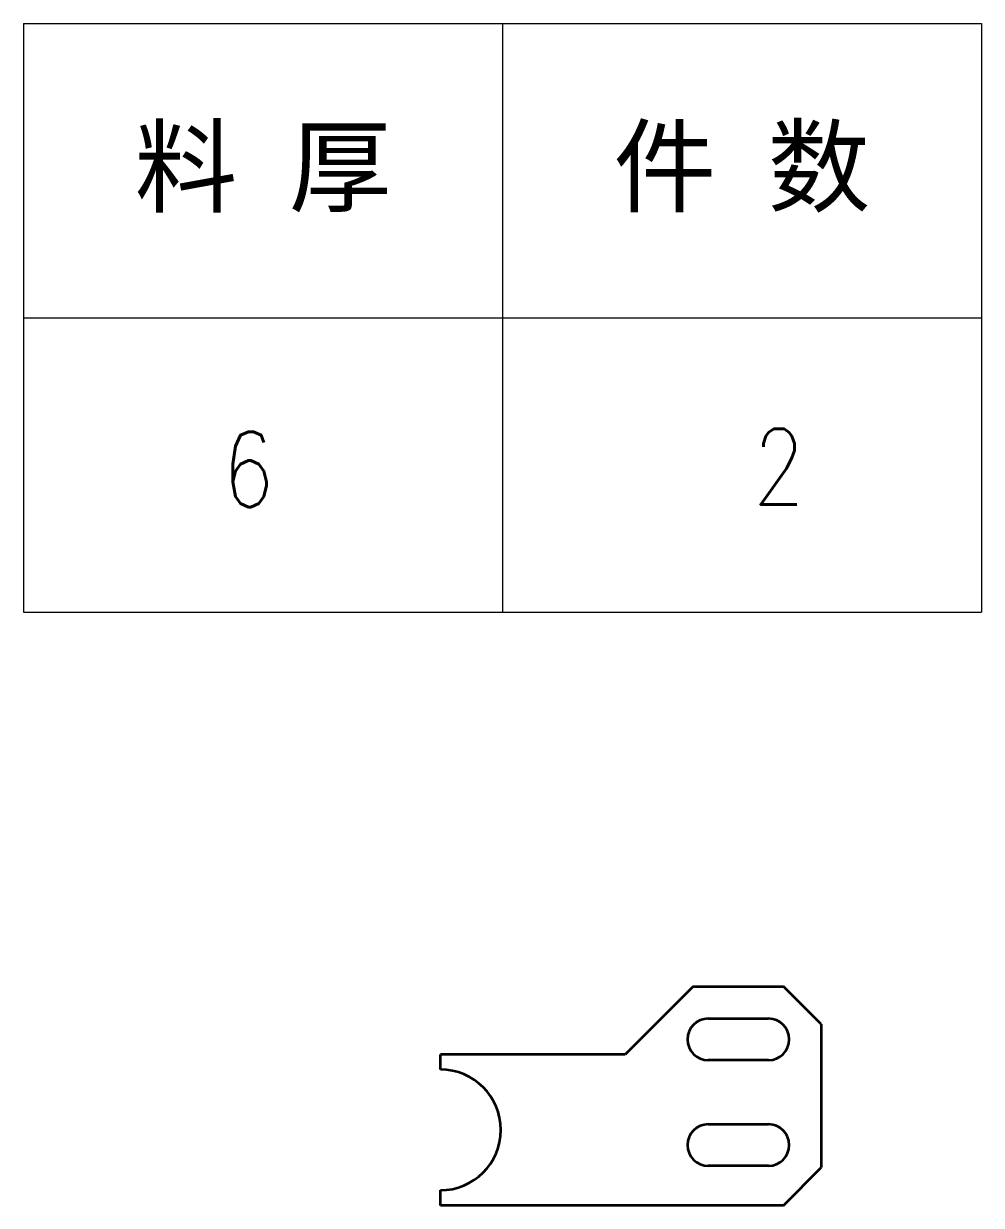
# Model space of a CAD drawing. Header units: millimetres. Extents: x 1333 to 44424, y -42879 to -1037.
# Drawn here: x 40956.7 to 41083.7, y -1792.1 to -1635.4 of the extents above; entities that cross this region are included whole.
import ezdxf
from ezdxf.enums import TextEntityAlignment as Align

# ---------------------------------------------------------------- set-up
doc = ezdxf.new("R2010")
doc.units = ezdxf.units.MM
doc.header["$LTSCALE"] = 0.5
doc.layers.add('标注线', color=3, linetype='Continuous', lineweight=18)
doc.layers.add('粗实线', color=7, linetype='Continuous', lineweight=35)
doc.styles.add('DIM', font='romans.shx', dxfattribs={"width": 0.8, "bigfont": 'bigfont.shx'})
doc.styles.get("Standard").update_dxf_attribs({"font": 'simplex.shx'})

# ---------------------------------------------------------------- blocks, each defined once
blk = doc.blocks.new('*T179')
at = {"color": 0, "linetype": 'ByBlock', "lineweight": -2, "transparency": 16777216}
for p, q in [((0, 0), (127, 0)), ((0, 0), (0, -78)), ((63.5, 0), (63.5, -78)), ((127, 0), (127, -78)), ((0, -39), (127, -39)), ((0, -78), (127, -78))]:
    blk.add_line(p, q, dxfattribs=at)
at = {"color": 0, "transparency": 16777216, "char_height": 10, "width": 60.5, "attachment_point": 5}
for s, insert in [('{\\fSimSun|b0|i0|c134|p2;料 厚}', (31.75, -19.5)), ('{\\fSimSun|b0|i0|c134|p2;件 数}', (95.25, -19.5))]:
    blk.add_mtext(s, dxfattribs=dict(at, insert=insert))
blk = doc.blocks.new('拆图参数')
blk.add_blockref('*T179', (-63.5, 78))
at = {"style": 'DIM', "width": 0.8}
blk.add_attdef('6', text='', height=10, dxfattribs=at).set_placement((-37.13, 18.91), align=Align.MIDDLE_LEFT)
blk.add_attdef('1', text='', height=10, dxfattribs=at).set_placement((36.65, 19.27), align=Align.MIDDLE_CENTER)

msp = doc.modelspace()

# ---------------------------------------------------------------- linework, layer by layer
at = {"layer": '粗实线', "lineweight": 35, "ltscale": 0.318198}
msp.add_line((41045.45, -1763.09), (41036.45, -1772.09), dxfattribs=at)
at = {"layer": '粗实线', "lineweight": 35, "ltscale": 0.3}
msp.add_line((41045.45, -1763.09), (41057.45, -1763.09), dxfattribs=at)
at = {"layer": '粗实线', "lineweight": 35, "ltscale": 0.176777}
for p, q in [((41062.45, -1768.09), (41057.45, -1763.09)), ((41057.45, -1792.09), (41062.45, -1787.09))]:
    msp.add_line(p, q, dxfattribs=at)
at = {"layer": '粗实线', "lineweight": 35, "ltscale": 0.2}
for p, q in [((41047.45, -1767.34), (41055.45, -1767.34)), ((41055.45, -1772.84), (41047.45, -1772.84)), ((41047.45, -1781.34), (41055.45, -1781.34)), ((41055.45, -1786.84), (41047.45, -1786.84))]:
    msp.add_line(p, q, dxfattribs=at)
at = {"layer": '粗实线', "lineweight": 35, "ltscale": 0.475}
msp.add_line((41062.45, -1768.09), (41062.45, -1787.09), dxfattribs=at)
at = {"layer": '粗实线', "lineweight": 35, "ltscale": 0.15}
msp.add_line((41036.45, -1772.09), (41011.95, -1772.09), dxfattribs=at)
at = {"layer": '粗实线', "lineweight": 35, "ltscale": 0.05}
for p, q in [((41011.95, -1774.09), (41011.95, -1772.09)), ((41011.95, -1792.09), (41011.95, -1790.09))]:
    msp.add_line(p, q, dxfattribs=at)
at = {"layer": '粗实线', "lineweight": 35, "ltscale": 0.2625}
for p, q in [((41022.45, -1772.09), (41011.95, -1772.09)), ((41022.45, -1792.09), (41011.95, -1792.09))]:
    msp.add_line(p, q, dxfattribs=at)
at = {"layer": '粗实线', "lineweight": 35}
msp.add_line((41057.45, -1792.09), (41011.95, -1792.09), dxfattribs=at)
for centre, radius, start, end in [((41047.45, -1770.09), 2.75, 90, 270), ((41055.45, -1770.09), 2.75, 270, 90), ((41011.95, -1782.09), 8, 270, 90), ((41011.95, -1782.09), 8, 270, 90), ((41047.45, -1784.09), 2.75, 90, 270), ((41055.45, -1784.09), 2.75, 270, 90)]:
    msp.add_arc(centre, radius, start, end, dxfattribs=at)

# ---------------------------------------------------------------- block references
at = {"layer": '标注线'}
msp.add_blockref('拆图参数', (41020.174, -1713.445), dxfattribs=at).add_auto_attribs({'1': '2', '6': '6'})

doc.saveas('drawing.dxf')
